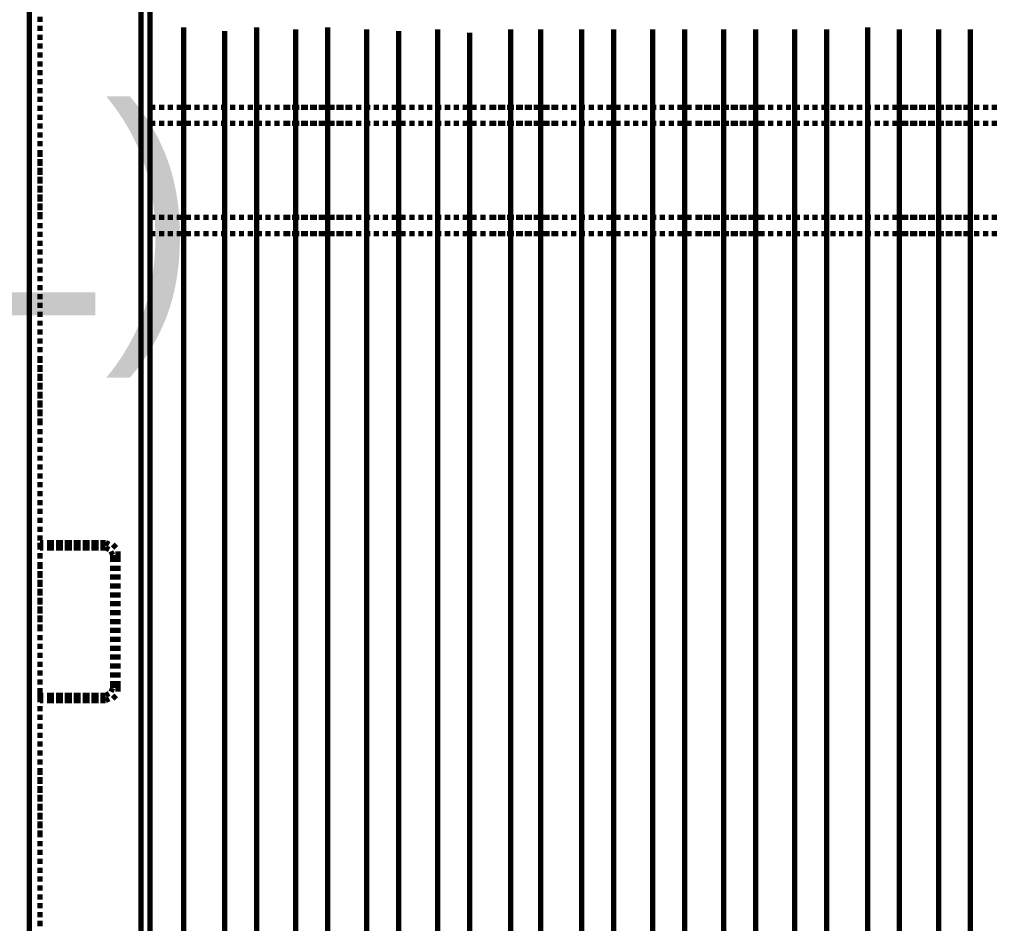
# Model space of a CAD drawing. Extents: x -2.4 to 13.4, y -16 to -5.
# Drawn here: x 5.116 to 6.031, y -12.396 to -11.548 of the extents above; entities that cross this region are included whole.
import ezdxf

# ---------------------------------------------------------------- set-up
doc = ezdxf.new("R2010")
doc.units = 0
doc.header["$MEASUREMENT"] = 0

msp = doc.modelspace()

# ---------------------------------------------------------------- linework, layer by layer
at = {"color": 0, "const_width": 0.005}
for points in [[(5.12534, -12.95219), (5.12534, -7.21884)], [(5.12534, -12.95219), (5.23868, -12.95219), (5.23868, -7.21884)], [(5.23032, -12.95219), (5.23032, -7.21884)], [(5.23868, -11.59554), (5.23868, -11.26881)], [(5.13532, -11.5505), (5.13532, -11.54551)], [(5.13532, -11.55886), (5.13532, -11.55387)], [(5.27036, -11.55549), (5.27036, -12.88215)], [(5.30867, -11.55886), (5.30867, -12.86387)], [(5.33867, -11.55549), (5.33867, -12.8955)], [(5.37534, -11.55718), (5.37534, -12.85883)], [(5.40535, -11.55549), (5.40535, -12.85052)], [(5.44202, -11.55718), (5.44202, -12.83886)], [(5.47202, -11.55886), (5.47202, -12.86051)], [(5.50864, -11.55718), (5.50864, -12.88383)], [(5.577, -11.55718), (5.577, -12.87218)], [(5.60532, -11.55718), (5.60532, -12.84048)], [(5.64368, -11.55718), (5.64368, -12.85883)], [(5.67368, -11.55718), (5.67368, -12.86718)], [(5.71036, -11.55718), (5.71036, -12.85215)], [(5.74036, -11.55718), (5.74036, -12.84716)], [(5.77697, -11.55718), (5.77697, -12.87386)], [(5.80699, -11.55718), (5.80699, -12.86387)], [(5.84365, -11.55718), (5.84365, -12.8872)], [(5.87366, -11.55718), (5.87366, -12.86051)], [(5.91202, -11.55549), (5.91202, -12.87716)], [(5.94202, -11.55718), (5.94202, -12.87884)], [(5.9787, -11.55718), (5.9787, -12.89051)], [(6.00864, -11.55718), (6.00864, -12.87716)], [(5.13532, -11.56716), (5.13532, -11.56216)], [(5.53864, -11.56048), (5.53864, -12.85383)], [(5.13532, -11.57551), (5.13532, -11.57052)], [(5.13532, -11.58387), (5.13532, -11.57881)], [(5.13532, -11.59216), (5.13532, -11.58718)], [(5.13532, -11.60052), (5.13532, -11.59554)], [(5.13532, -11.60883), (5.13532, -11.60383)], [(5.13532, -11.61718), (5.13532, -11.61219)], [(5.13532, -11.62554), (5.13532, -11.62048)], [(5.13532, -11.63383), (5.13532, -11.62884)], [(5.23868, -11.63052), (5.24367, -11.63052)], [(5.24697, -11.63052), (5.25203, -11.63052)], [(5.25534, -11.63052), (5.26032, -11.63052)], [(5.26368, -11.63052), (5.26868, -11.63052)], [(5.27199, -11.63052), (5.27697, -11.63052)], [(5.28035, -11.63052), (5.28534, -11.63052)], [(5.28864, -11.63052), (5.2937, -11.63052)], [(5.297, -11.63052), (5.30199, -11.63052)], [(5.30535, -11.63052), (5.31035, -11.63052)], [(5.31365, -11.63052), (5.31864, -11.63052)], [(5.32202, -11.63052), (5.327, -11.63052)], [(5.33031, -11.63052), (5.33536, -11.63052)], [(5.33867, -11.63052), (5.34365, -11.63052)], [(5.34702, -11.63052), (5.35202, -11.63052)], [(5.35532, -11.63052), (5.36031, -11.63052)], [(5.36368, -11.63052), (5.37035, -11.63052)], [(5.37197, -11.63052), (5.37865, -11.63052)], [(5.38034, -11.63052), (5.387, -11.63052)], [(5.38868, -11.63052), (5.39536, -11.63052)], [(5.39699, -11.63052), (5.40367, -11.63052)], [(5.40535, -11.63052), (5.41202, -11.63052)], [(5.41364, -11.63052), (5.42032, -11.63052)], [(5.422, -11.63052), (5.42867, -11.63052)], [(5.43199, -11.63052), (5.43703, -11.63052)], [(5.44034, -11.63052), (5.44534, -11.63052)], [(5.4487, -11.63052), (5.45368, -11.63052)], [(5.45699, -11.63052), (5.46199, -11.63052)], [(5.46535, -11.63052), (5.47034, -11.63052)], [(5.47366, -11.63052), (5.4787, -11.63052)], [(5.482, -11.63052), (5.487, -11.63052)], [(5.49036, -11.63052), (5.49535, -11.63052)], [(5.49866, -11.63052), (5.50365, -11.63052)], [(5.50702, -11.63052), (5.512, -11.63052)], [(5.51532, -11.63052), (5.52036, -11.63052)], [(5.52367, -11.63052), (5.52867, -11.63052)], [(5.53203, -11.63052), (5.53702, -11.63052)], [(5.54032, -11.63052), (5.54532, -11.63052)], [(5.54868, -11.63052), (5.55367, -11.63052)], [(5.55699, -11.63052), (5.56365, -11.63052)], [(5.56534, -11.63052), (5.57202, -11.63052)], [(5.5737, -11.63052), (5.58031, -11.63052)], [(5.58199, -11.63052), (5.58867, -11.63052)], [(5.59035, -11.63052), (5.59702, -11.63052)], [(5.59866, -11.63052), (5.60532, -11.63052)], [(5.607, -11.63052), (5.61368, -11.63052)], [(5.61536, -11.63052), (5.62197, -11.63052)], [(5.62534, -11.63052), (5.63034, -11.63052)], [(5.63364, -11.63052), (5.63868, -11.63052)], [(5.642, -11.63052), (5.64699, -11.63052)], [(5.65035, -11.63052), (5.65535, -11.63052)], [(5.65866, -11.63052), (5.66364, -11.63052)], [(5.667, -11.63052), (5.672, -11.63052)], [(5.67531, -11.63052), (5.68035, -11.63052)], [(5.68367, -11.63052), (5.68865, -11.63052)], [(5.69202, -11.63052), (5.69702, -11.63052)], [(5.70032, -11.63052), (5.70531, -11.63052)], [(5.70867, -11.63052), (5.71367, -11.63052)], [(5.71697, -11.63052), (5.72202, -11.63052)], [(5.72534, -11.63052), (5.73032, -11.63052)], [(5.73368, -11.63052), (5.73868, -11.63052)], [(5.74199, -11.63052), (5.74697, -11.63052)], [(5.75034, -11.63052), (5.75702, -11.63052)], [(5.75864, -11.63052), (5.76532, -11.63052)], [(5.767, -11.63052), (5.77367, -11.63052)], [(5.77535, -11.63052), (5.78203, -11.63052)], [(5.78366, -11.63052), (5.79032, -11.63052)], [(5.792, -11.63052), (5.79868, -11.63052)], [(5.80031, -11.63052), (5.80699, -11.63052)], [(5.80867, -11.63052), (5.81534, -11.63052)], [(5.81864, -11.63052), (5.8237, -11.63052)], [(5.827, -11.63052), (5.83199, -11.63052)], [(5.83536, -11.63052), (5.84035, -11.63052)], [(5.84365, -11.63052), (5.84866, -11.63052)], [(5.85202, -11.63052), (5.857, -11.63052)], [(5.86031, -11.63052), (5.86536, -11.63052)], [(5.86867, -11.63052), (5.87366, -11.63052)], [(5.87703, -11.63052), (5.88202, -11.63052)], [(5.88532, -11.63052), (5.89032, -11.63052)], [(5.89368, -11.63052), (5.89867, -11.63052)], [(5.90197, -11.63052), (5.90703, -11.63052)], [(5.91034, -11.63052), (5.91532, -11.63052)], [(5.9187, -11.63052), (5.92368, -11.63052)], [(5.92699, -11.63052), (5.93199, -11.63052)], [(5.93535, -11.63052), (5.94034, -11.63052)], [(5.94364, -11.63052), (5.95032, -11.63052)], [(5.952, -11.63052), (5.95867, -11.63052)], [(5.96036, -11.63052), (5.96697, -11.63052)], [(5.96865, -11.63052), (5.97534, -11.63052)], [(5.97702, -11.63052), (5.98368, -11.63052)], [(5.98531, -11.63052), (5.99199, -11.63052)], [(5.99367, -11.63052), (6.00034, -11.63052)], [(6.00203, -11.63052), (6.00864, -11.63052)], [(6.012, -11.63052), (6.017, -11.63052)], [(6.02036, -11.63052), (6.02535, -11.63052)], [(6.02867, -11.63052), (6.03366, -11.63052)], [(5.13532, -11.64219), (5.13532, -11.6372)], [(5.13532, -11.65049), (5.13532, -11.6455)], [(5.23868, -11.6455), (5.24367, -11.6455)], [(5.24697, -11.6455), (5.25203, -11.6455)], [(5.25534, -11.6455), (5.26032, -11.6455)], [(5.26368, -11.6455), (5.26868, -11.6455)], [(5.27199, -11.6455), (5.27697, -11.6455)], [(5.28035, -11.6455), (5.28534, -11.6455)], [(5.28864, -11.6455), (5.2937, -11.6455)], [(5.297, -11.6455), (5.30199, -11.6455)], [(5.30535, -11.6455), (5.31035, -11.6455)], [(5.31365, -11.6455), (5.31864, -11.6455)], [(5.32202, -11.6455), (5.327, -11.6455)], [(5.33031, -11.6455), (5.33536, -11.6455)], [(5.33867, -11.6455), (5.34365, -11.6455)], [(5.34702, -11.6455), (5.35202, -11.6455)], [(5.35532, -11.6455), (5.36031, -11.6455)], [(5.36368, -11.6455), (5.37035, -11.6455)], [(5.37197, -11.6455), (5.37865, -11.6455)], [(5.38034, -11.6455), (5.387, -11.6455)], [(5.38868, -11.6455), (5.39536, -11.6455)], [(5.39699, -11.6455), (5.40367, -11.6455)], [(5.40535, -11.6455), (5.41202, -11.6455)], [(5.41364, -11.6455), (5.42032, -11.6455)], [(5.422, -11.6455), (5.42867, -11.6455)], [(5.43199, -11.6455), (5.43703, -11.6455)], [(5.44034, -11.6455), (5.44534, -11.6455)], [(5.4487, -11.6455), (5.45368, -11.6455)], [(5.45699, -11.6455), (5.46199, -11.6455)], [(5.46535, -11.6455), (5.47034, -11.6455)], [(5.47366, -11.6455), (5.4787, -11.6455)], [(5.482, -11.6455), (5.487, -11.6455)], [(5.49036, -11.6455), (5.49535, -11.6455)], [(5.49866, -11.6455), (5.50365, -11.6455)], [(5.50702, -11.6455), (5.512, -11.6455)], [(5.51532, -11.6455), (5.52036, -11.6455)], [(5.52367, -11.6455), (5.52867, -11.6455)], [(5.53203, -11.6455), (5.53702, -11.6455)], [(5.54032, -11.6455), (5.54532, -11.6455)], [(5.54868, -11.6455), (5.55367, -11.6455)], [(5.55699, -11.6455), (5.56365, -11.6455)], [(5.56534, -11.6455), (5.57202, -11.6455)], [(5.5737, -11.6455), (5.58031, -11.6455)], [(5.58199, -11.6455), (5.58867, -11.6455)], [(5.59035, -11.6455), (5.59702, -11.6455)], [(5.59866, -11.6455), (5.60532, -11.6455)], [(5.607, -11.6455), (5.61368, -11.6455)], [(5.61536, -11.6455), (5.62197, -11.6455)], [(5.62534, -11.6455), (5.63034, -11.6455)], [(5.63364, -11.6455), (5.63868, -11.6455)], [(5.642, -11.6455), (5.64699, -11.6455)], [(5.65035, -11.6455), (5.65535, -11.6455)], [(5.65866, -11.6455), (5.66364, -11.6455)], [(5.667, -11.6455), (5.672, -11.6455)], [(5.67531, -11.6455), (5.68035, -11.6455)], [(5.68367, -11.6455), (5.68865, -11.6455)], [(5.69202, -11.6455), (5.69702, -11.6455)], [(5.70032, -11.6455), (5.70531, -11.6455)], [(5.70867, -11.6455), (5.71367, -11.6455)], [(5.71697, -11.6455), (5.72202, -11.6455)], [(5.72534, -11.6455), (5.73032, -11.6455)], [(5.73368, -11.6455), (5.73868, -11.6455)], [(5.74199, -11.6455), (5.74697, -11.6455)], [(5.75034, -11.6455), (5.75702, -11.6455)], [(5.75864, -11.6455), (5.76532, -11.6455)], [(5.767, -11.6455), (5.77367, -11.6455)], [(5.77535, -11.6455), (5.78203, -11.6455)], [(5.78366, -11.6455), (5.79032, -11.6455)], [(5.792, -11.6455), (5.79868, -11.6455)], [(5.80031, -11.6455), (5.80699, -11.6455)], [(5.80867, -11.6455), (5.81534, -11.6455)], [(5.81864, -11.6455), (5.8237, -11.6455)], [(5.827, -11.6455), (5.83199, -11.6455)], [(5.83536, -11.6455), (5.84035, -11.6455)], [(5.84365, -11.6455), (5.84866, -11.6455)], [(5.85202, -11.6455), (5.857, -11.6455)], [(5.86031, -11.6455), (5.86536, -11.6455)], [(5.86867, -11.6455), (5.87366, -11.6455)], [(5.87703, -11.6455), (5.88202, -11.6455)], [(5.88532, -11.6455), (5.89032, -11.6455)], [(5.89368, -11.6455), (5.89867, -11.6455)], [(5.90197, -11.6455), (5.90703, -11.6455)], [(5.91034, -11.6455), (5.91532, -11.6455)], [(5.9187, -11.6455), (5.92368, -11.6455)], [(5.92699, -11.6455), (5.93199, -11.6455)], [(5.93535, -11.6455), (5.94034, -11.6455)], [(5.94364, -11.6455), (5.95032, -11.6455)], [(5.952, -11.6455), (5.95867, -11.6455)], [(5.96036, -11.6455), (5.96697, -11.6455)], [(5.96865, -11.6455), (5.97534, -11.6455)], [(5.97702, -11.6455), (5.98368, -11.6455)], [(5.98531, -11.6455), (5.99199, -11.6455)], [(5.99367, -11.6455), (6.00034, -11.6455)], [(6.00203, -11.6455), (6.00864, -11.6455)], [(6.012, -11.6455), (6.017, -11.6455)], [(6.02036, -11.6455), (6.02535, -11.6455)], [(6.02867, -11.6455), (6.03366, -11.6455)], [(5.13532, -11.65884), (5.13532, -11.65386)], [(5.13532, -11.6672), (5.13532, -11.66215)], [(5.13532, -11.67718), (5.13532, -11.67051)], [(5.13532, -11.68548), (5.13532, -11.67887)], [(5.13532, -11.69384), (5.13532, -11.68716)], [(5.13532, -11.70219), (5.13532, -11.69552)], [(5.13532, -11.71049), (5.13532, -11.70381)], [(5.13532, -11.71884), (5.13532, -11.71218)], [(5.13532, -11.72715), (5.13532, -11.72054)], [(5.13532, -11.73551), (5.13532, -11.72883)], [(5.13532, -11.74386), (5.13532, -11.73887)], [(5.23868, -11.73383), (5.24367, -11.73383)], [(5.24697, -11.73383), (5.25203, -11.73383)], [(5.25534, -11.73383), (5.26032, -11.73383)], [(5.26368, -11.73383), (5.26868, -11.73383)], [(5.27199, -11.73383), (5.27697, -11.73383)], [(5.28035, -11.73383), (5.28534, -11.73383)], [(5.28864, -11.73383), (5.2937, -11.73383)], [(5.297, -11.73383), (5.30199, -11.73383)], [(5.30535, -11.73383), (5.31035, -11.73383)], [(5.31365, -11.73383), (5.31864, -11.73383)], [(5.32202, -11.73383), (5.327, -11.73383)], [(5.33031, -11.73383), (5.33536, -11.73383)], [(5.33867, -11.73383), (5.34365, -11.73383)], [(5.34702, -11.73383), (5.35202, -11.73383)], [(5.35532, -11.73383), (5.36031, -11.73383)], [(5.36368, -11.73383), (5.37035, -11.73383)], [(5.37197, -11.73383), (5.37865, -11.73383)], [(5.38034, -11.73383), (5.387, -11.73383)], [(5.38868, -11.73383), (5.39536, -11.73383)], [(5.39699, -11.73383), (5.40367, -11.73383)], [(5.40535, -11.73383), (5.41202, -11.73383)], [(5.41364, -11.73383), (5.42032, -11.73383)], [(5.422, -11.73383), (5.42867, -11.73383)], [(5.43199, -11.73383), (5.43703, -11.73383)], [(5.44034, -11.73383), (5.44534, -11.73383)], [(5.4487, -11.73383), (5.45368, -11.73383)], [(5.45699, -11.73383), (5.46199, -11.73383)], [(5.46535, -11.73383), (5.47034, -11.73383)], [(5.47366, -11.73383), (5.4787, -11.73383)], [(5.482, -11.73383), (5.487, -11.73383)], [(5.49036, -11.73383), (5.49535, -11.73383)], [(5.49866, -11.73383), (5.50365, -11.73383)], [(5.50702, -11.73383), (5.512, -11.73383)], [(5.51532, -11.73383), (5.52036, -11.73383)], [(5.52367, -11.73383), (5.52867, -11.73383)], [(5.53203, -11.73383), (5.53702, -11.73383)], [(5.54032, -11.73383), (5.54532, -11.73383)], [(5.54868, -11.73383), (5.55367, -11.73383)], [(5.55699, -11.73383), (5.56365, -11.73383)], [(5.56534, -11.73383), (5.57202, -11.73383)], [(5.5737, -11.73383), (5.58031, -11.73383)], [(5.58199, -11.73383), (5.58867, -11.73383)], [(5.59035, -11.73383), (5.59702, -11.73383)], [(5.59866, -11.73383), (5.60532, -11.73383)], [(5.607, -11.73383), (5.61368, -11.73383)], [(5.61536, -11.73383), (5.62197, -11.73383)], [(5.62534, -11.73383), (5.63034, -11.73383)], [(5.63364, -11.73383), (5.63868, -11.73383)], [(5.642, -11.73383), (5.64699, -11.73383)], [(5.65035, -11.73383), (5.65535, -11.73383)], [(5.65866, -11.73383), (5.66364, -11.73383)], [(5.667, -11.73383), (5.672, -11.73383)], [(5.67531, -11.73383), (5.68035, -11.73383)], [(5.68367, -11.73383), (5.68865, -11.73383)], [(5.69202, -11.73383), (5.69702, -11.73383)], [(5.70032, -11.73383), (5.70531, -11.73383)], [(5.70867, -11.73383), (5.71367, -11.73383)], [(5.71697, -11.73383), (5.72202, -11.73383)], [(5.72534, -11.73383), (5.73032, -11.73383)], [(5.73368, -11.73383), (5.73868, -11.73383)], [(5.74199, -11.73383), (5.74697, -11.73383)], [(5.75034, -11.73383), (5.75702, -11.73383)], [(5.75864, -11.73383), (5.76532, -11.73383)], [(5.767, -11.73383), (5.77367, -11.73383)], [(5.77535, -11.73383), (5.78203, -11.73383)], [(5.78366, -11.73383), (5.79032, -11.73383)], [(5.792, -11.73383), (5.79868, -11.73383)], [(5.80031, -11.73383), (5.80699, -11.73383)], [(5.80867, -11.73383), (5.81534, -11.73383)], [(5.81864, -11.73383), (5.8237, -11.73383)], [(5.827, -11.73383), (5.83199, -11.73383)], [(5.83536, -11.73383), (5.84035, -11.73383)], [(5.84365, -11.73383), (5.84866, -11.73383)], [(5.85202, -11.73383), (5.857, -11.73383)], [(5.86031, -11.73383), (5.86536, -11.73383)], [(5.86867, -11.73383), (5.87366, -11.73383)], [(5.87703, -11.73383), (5.88202, -11.73383)], [(5.88532, -11.73383), (5.89032, -11.73383)], [(5.89368, -11.73383), (5.89867, -11.73383)], [(5.90197, -11.73383), (5.90703, -11.73383)], [(5.91034, -11.73383), (5.91532, -11.73383)], [(5.9187, -11.73383), (5.92368, -11.73383)], [(5.92699, -11.73383), (5.93199, -11.73383)], [(5.93535, -11.73383), (5.94034, -11.73383)], [(5.94364, -11.73383), (5.95032, -11.73383)], [(5.952, -11.73383), (5.95867, -11.73383)], [(5.96036, -11.73383), (5.96697, -11.73383)], [(5.96865, -11.73383), (5.97534, -11.73383)], [(5.97702, -11.73383), (5.98368, -11.73383)], [(5.98531, -11.73383), (5.99199, -11.73383)], [(5.99367, -11.73383), (6.00034, -11.73383)], [(6.00203, -11.73383), (6.00864, -11.73383)], [(6.012, -11.73383), (6.017, -11.73383)], [(6.02036, -11.73383), (6.02535, -11.73383)], [(6.02867, -11.73383), (6.03366, -11.73383)], [(5.13532, -11.75216), (5.13532, -11.74718)], [(5.23868, -11.74886), (5.24367, -11.74886)], [(5.24697, -11.74886), (5.25203, -11.74886)], [(5.25534, -11.74886), (5.26032, -11.74886)], [(5.26368, -11.74886), (5.26868, -11.74886)], [(5.27199, -11.74886), (5.27697, -11.74886)], [(5.28035, -11.74886), (5.28534, -11.74886)], [(5.28864, -11.74886), (5.2937, -11.74886)], [(5.297, -11.74886), (5.30199, -11.74886)], [(5.30535, -11.74886), (5.31035, -11.74886)], [(5.31365, -11.74886), (5.31864, -11.74886)], [(5.32202, -11.74886), (5.327, -11.74886)], [(5.33031, -11.74886), (5.33536, -11.74886)], [(5.33867, -11.74886), (5.34365, -11.74886)], [(5.34702, -11.74886), (5.35202, -11.74886)], [(5.35532, -11.74886), (5.36031, -11.74886)], [(5.36368, -11.74886), (5.37035, -11.74886)], [(5.37197, -11.74886), (5.37865, -11.74886)], [(5.38034, -11.74886), (5.387, -11.74886)], [(5.38868, -11.74886), (5.39536, -11.74886)], [(5.39699, -11.74886), (5.40367, -11.74886)], [(5.40535, -11.74886), (5.41202, -11.74886)], [(5.41364, -11.74886), (5.42032, -11.74886)], [(5.422, -11.74886), (5.42867, -11.74886)], [(5.43199, -11.74886), (5.43703, -11.74886)], [(5.44034, -11.74886), (5.44534, -11.74886)], [(5.4487, -11.74886), (5.45368, -11.74886)], [(5.45699, -11.74886), (5.46199, -11.74886)], [(5.46535, -11.74886), (5.47034, -11.74886)], [(5.47366, -11.74886), (5.4787, -11.74886)], [(5.482, -11.74886), (5.487, -11.74886)], [(5.49036, -11.74886), (5.49535, -11.74886)], [(5.49866, -11.74886), (5.50365, -11.74886)], [(5.50702, -11.74886), (5.512, -11.74886)], [(5.51532, -11.74886), (5.52036, -11.74886)], [(5.52367, -11.74886), (5.52867, -11.74886)], [(5.53203, -11.74886), (5.53702, -11.74886)], [(5.54032, -11.74886), (5.54532, -11.74886)], [(5.54868, -11.74886), (5.55367, -11.74886)], [(5.55699, -11.74886), (5.56365, -11.74886)], [(5.56534, -11.74886), (5.57202, -11.74886)], [(5.5737, -11.74886), (5.58031, -11.74886)], [(5.58199, -11.74886), (5.58867, -11.74886)], [(5.59035, -11.74886), (5.59702, -11.74886)], [(5.59866, -11.74886), (5.60532, -11.74886)], [(5.607, -11.74886), (5.61368, -11.74886)], [(5.61536, -11.74886), (5.62197, -11.74886)], [(5.62534, -11.74886), (5.63034, -11.74886)], [(5.63364, -11.74886), (5.63868, -11.74886)], [(5.642, -11.74886), (5.64699, -11.74886)], [(5.65035, -11.74886), (5.65535, -11.74886)], [(5.65866, -11.74886), (5.66364, -11.74886)], [(5.667, -11.74886), (5.672, -11.74886)], [(5.67531, -11.74886), (5.68035, -11.74886)], [(5.68367, -11.74886), (5.68865, -11.74886)], [(5.69202, -11.74886), (5.69702, -11.74886)], [(5.70032, -11.74886), (5.70531, -11.74886)], [(5.70867, -11.74886), (5.71367, -11.74886)], [(5.71697, -11.74886), (5.72202, -11.74886)], [(5.72534, -11.74886), (5.73032, -11.74886)], [(5.73368, -11.74886), (5.73868, -11.74886)], [(5.74199, -11.74886), (5.74697, -11.74886)], [(5.75034, -11.74886), (5.75702, -11.74886)], [(5.75864, -11.74886), (5.76532, -11.74886)], [(5.767, -11.74886), (5.77367, -11.74886)], [(5.77535, -11.74886), (5.78203, -11.74886)], [(5.78366, -11.74886), (5.79032, -11.74886)], [(5.792, -11.74886), (5.79868, -11.74886)], [(5.80031, -11.74886), (5.80699, -11.74886)], [(5.80867, -11.74886), (5.81534, -11.74886)], [(5.81864, -11.74886), (5.8237, -11.74886)], [(5.827, -11.74886), (5.83199, -11.74886)], [(5.83536, -11.74886), (5.84035, -11.74886)], [(5.84365, -11.74886), (5.84866, -11.74886)], [(5.85202, -11.74886), (5.857, -11.74886)], [(5.86031, -11.74886), (5.86536, -11.74886)], [(5.86867, -11.74886), (5.87366, -11.74886)], [(5.87703, -11.74886), (5.88202, -11.74886)], [(5.88532, -11.74886), (5.89032, -11.74886)], [(5.89368, -11.74886), (5.89867, -11.74886)], [(5.90197, -11.74886), (5.90703, -11.74886)], [(5.91034, -11.74886), (5.91532, -11.74886)], [(5.9187, -11.74886), (5.92368, -11.74886)], [(5.92699, -11.74886), (5.93199, -11.74886)], [(5.93535, -11.74886), (5.94034, -11.74886)], [(5.94364, -11.74886), (5.95032, -11.74886)], [(5.952, -11.74886), (5.95867, -11.74886)], [(5.96036, -11.74886), (5.96697, -11.74886)], [(5.96865, -11.74886), (5.97534, -11.74886)], [(5.97702, -11.74886), (5.98368, -11.74886)], [(5.98531, -11.74886), (5.99199, -11.74886)], [(5.99367, -11.74886), (6.00034, -11.74886)], [(6.00203, -11.74886), (6.00864, -11.74886)], [(6.012, -11.74886), (6.017, -11.74886)], [(6.02036, -11.74886), (6.02535, -11.74886)], [(6.02867, -11.74886), (6.03366, -11.74886)], [(5.13532, -11.76051), (5.13532, -11.75552)], [(5.13532, -11.76881), (5.13532, -11.76383)], [(5.13532, -11.77718), (5.13532, -11.77218)], [(5.13532, -11.78552), (5.13532, -11.78054)], [(5.13532, -11.79383), (5.13532, -11.78884)], [(5.13532, -11.80218), (5.13532, -11.79719)], [(5.13532, -11.81048), (5.13532, -11.80549)], [(5.13532, -11.81884), (5.13532, -11.81384)], [(5.13532, -11.82719), (5.13532, -11.8222)], [(5.13532, -11.83549), (5.13532, -11.83051)], [(5.13532, -11.84384), (5.13532, -11.83886)], [(5.13532, -11.85215), (5.13532, -11.84716)], [(5.13532, -11.86051), (5.13532, -11.85551)], [(5.13532, -11.87048), (5.13532, -11.86387)], [(5.13532, -11.87884), (5.13532, -11.87218)], [(5.13532, -11.8872), (5.13532, -11.88052)], [(5.13532, -11.8955), (5.13532, -11.88883)], [(5.13532, -11.90386), (5.13532, -11.89718)], [(5.13532, -11.91215), (5.13532, -11.90554)], [(5.13532, -11.92051), (5.13532, -11.91384)], [(5.13532, -11.92887), (5.13532, -11.92219)], [(5.13532, -11.93716), (5.13532, -11.93218)], [(5.13532, -11.94552), (5.13532, -11.94052)], [(5.13532, -11.95381), (5.13532, -11.94883)], [(5.13532, -11.96218), (5.13532, -11.95719)], [(5.13532, -11.97054), (5.13532, -11.96548)], [(5.13532, -11.97883), (5.13532, -11.97384)], [(5.13532, -11.98719), (5.13532, -11.98219)], [(5.13532, -11.99548), (5.13532, -11.99049)], [(5.13532, -12.00384), (5.13532, -11.99886)], [(5.13532, -12.0122), (5.13532, -12.00715)], [(5.13532, -12.0205), (5.13532, -12.01551)], [(5.13532, -12.02886), (5.13532, -12.02386)], [(5.13532, -12.03715), (5.13532, -12.03216)], [(5.13532, -12.03884), (5.13868, -12.03884)], [(5.13532, -12.04383), (5.13532, -12.03884)], [(5.13532, -12.04551), (5.13532, -12.04052)], [(5.13532, -12.04383), (5.13868, -12.04383)], [(5.142, -12.03884), (5.14867, -12.03884)], [(5.142, -12.04383), (5.14867, -12.04383)], [(5.15035, -12.03884), (5.15703, -12.03884)], [(5.15035, -12.04383), (5.15703, -12.04383)], [(5.15866, -12.03884), (5.16532, -12.03884)], [(5.15866, -12.04383), (5.16532, -12.04383)], [(5.167, -12.03884), (5.17368, -12.03884)], [(5.167, -12.04383), (5.17368, -12.04383)], [(5.17531, -12.03884), (5.18199, -12.03884)], [(5.17531, -12.04383), (5.18199, -12.04383)], [(5.18367, -12.03884), (5.19034, -12.03884)], [(5.18367, -12.04383), (5.19034, -12.04383)], [(5.19202, -12.03884), (5.19702, -12.03884)], [(5.19202, -12.04383), (5.19702, -12.04383)], [(5.20032, -12.04052), (5.19702, -12.03884)], [(5.20032, -12.04551), (5.19702, -12.04383)], [(5.20699, -12.04383), (5.20531, -12.0422), (5.20368, -12.04052)], [(5.13532, -12.05387), (5.13532, -12.04881)], [(5.20368, -12.0505), (5.202, -12.04719)], [(5.20368, -12.0505), (5.20368, -12.05718)], [(5.20867, -12.0505), (5.20867, -12.04719)], [(5.20867, -12.0505), (5.20867, -12.05718)], [(5.13532, -12.06384), (5.13532, -12.05718)], [(5.20368, -12.06048), (5.20368, -12.06552)], [(5.20867, -12.06048), (5.20867, -12.06552)], [(5.13532, -12.0722), (5.13532, -12.06552)], [(5.20368, -12.06884), (5.20368, -12.07383)], [(5.20867, -12.06884), (5.20867, -12.07383)], [(5.13532, -12.08051), (5.13532, -12.07383)], [(5.20368, -12.07719), (5.20368, -12.08219)], [(5.20867, -12.07719), (5.20867, -12.08219)], [(5.13532, -12.08886), (5.13532, -12.08219)], [(5.20368, -12.08549), (5.20368, -12.09048)], [(5.20867, -12.08549), (5.20867, -12.09048)], [(5.13532, -12.09716), (5.13532, -12.09048)], [(5.13532, -12.10551), (5.13532, -12.09884)], [(5.20368, -12.09384), (5.20368, -12.09884)], [(5.20867, -12.09384), (5.20867, -12.09884)], [(5.13532, -12.11387), (5.13532, -12.10719)], [(5.20368, -12.10215), (5.20368, -12.10719)], [(5.20867, -12.10215), (5.20867, -12.10719)], [(5.13532, -12.12218), (5.13532, -12.11549)], [(5.20368, -12.11051), (5.20368, -12.11549)], [(5.20867, -12.11051), (5.20867, -12.11549)], [(5.13532, -12.13052), (5.13532, -12.12554)], [(5.20368, -12.11886), (5.20368, -12.12386)], [(5.20867, -12.11886), (5.20867, -12.12386)], [(5.13532, -12.13883), (5.13532, -12.13383)], [(5.20368, -12.12716), (5.20368, -12.13215)], [(5.20368, -12.13551), (5.20368, -12.14051)], [(5.20867, -12.12716), (5.20867, -12.13215)], [(5.20867, -12.13551), (5.20867, -12.14051)], [(5.13532, -12.14718), (5.13532, -12.14219)], [(5.20368, -12.14381), (5.20368, -12.14886)], [(5.20867, -12.14381), (5.20867, -12.14886)], [(5.13532, -12.15554), (5.13532, -12.15049)], [(5.20368, -12.15218), (5.20368, -12.15716)], [(5.20867, -12.15218), (5.20867, -12.15716)], [(5.13532, -12.16384), (5.13532, -12.15884)], [(5.20368, -12.16052), (5.20368, -12.16552)], [(5.20867, -12.16052), (5.20867, -12.16552)], [(5.13532, -12.17219), (5.13532, -12.1672)], [(5.20368, -12.16883), (5.20368, -12.1755)], [(5.20867, -12.16883), (5.20867, -12.1755)], [(5.13532, -12.18049), (5.13532, -12.1755)], [(5.19702, -12.18218), (5.20032, -12.18049)], [(5.202, -12.17887), (5.20368, -12.1755)], [(5.20867, -12.17887), (5.20867, -12.1755)], [(5.13868, -12.18218), (5.13532, -12.18218), (5.13532, -12.18716)], [(5.13532, -12.18884), (5.13532, -12.18386)], [(5.13868, -12.18716), (5.13532, -12.18716)], [(5.14867, -12.18218), (5.142, -12.18218)], [(5.14867, -12.18716), (5.142, -12.18716)], [(5.15703, -12.18218), (5.15035, -12.18218)], [(5.15703, -12.18716), (5.15035, -12.18716)], [(5.16532, -12.18218), (5.15866, -12.18218)], [(5.16532, -12.18716), (5.15866, -12.18716)], [(5.17368, -12.18218), (5.167, -12.18218)], [(5.17368, -12.18716), (5.167, -12.18716)], [(5.18199, -12.18218), (5.17531, -12.18218)], [(5.18199, -12.18716), (5.17531, -12.18716)], [(5.19034, -12.18218), (5.18367, -12.18218)], [(5.19034, -12.18716), (5.18367, -12.18716)], [(5.19702, -12.18218), (5.19202, -12.18218)], [(5.19702, -12.18716), (5.19202, -12.18716)], [(5.19702, -12.18716), (5.20032, -12.18548)], [(5.20368, -12.18548), (5.20531, -12.18386), (5.20699, -12.18218)], [(5.13532, -12.1972), (5.13532, -12.19216)], [(5.13532, -12.20551), (5.13532, -12.20051)], [(5.13532, -12.21386), (5.13532, -12.20887)], [(5.13532, -12.22216), (5.13532, -12.21716)], [(5.13532, -12.23051), (5.13532, -12.22552)], [(5.13532, -12.23887), (5.13532, -12.23383)], [(5.13532, -12.24718), (5.13532, -12.24218)], [(5.13532, -12.25715), (5.13532, -12.25054)], [(5.13532, -12.26551), (5.13532, -12.25883)], [(5.13532, -12.27386), (5.13532, -12.26719)], [(5.13532, -12.28216), (5.13532, -12.27549)], [(5.13532, -12.29052), (5.13532, -12.28384)], [(5.13532, -12.29881), (5.13532, -12.2922)], [(5.13532, -12.30718), (5.13532, -12.3005)], [(5.13532, -12.31552), (5.13532, -12.30886)], [(5.13532, -12.32383), (5.13532, -12.31884)], [(5.13532, -12.33219), (5.13532, -12.32719)], [(5.13532, -12.34048), (5.13532, -12.33549)], [(5.13532, -12.34884), (5.13532, -12.34384)], [(5.13532, -12.35719), (5.13532, -12.35215)], [(5.13532, -12.36549), (5.13532, -12.36051)], [(5.13532, -12.37386), (5.13532, -12.36886)], [(5.13532, -12.38215), (5.13532, -12.37716)], [(5.13532, -12.39051), (5.13532, -12.38551)], [(5.13532, -12.39886), (5.13532, -12.39381)]]:
    msp.add_lwpolyline(points, dxfattribs=at)

# ---------------------------------------------------------------- texts
at = {"color": 0}
msp.add_text('+(M.W.L)', height=0.195, dxfattribs=at).set_placement((4.20367, -11.82551))

doc.saveas('drawing.dxf')
